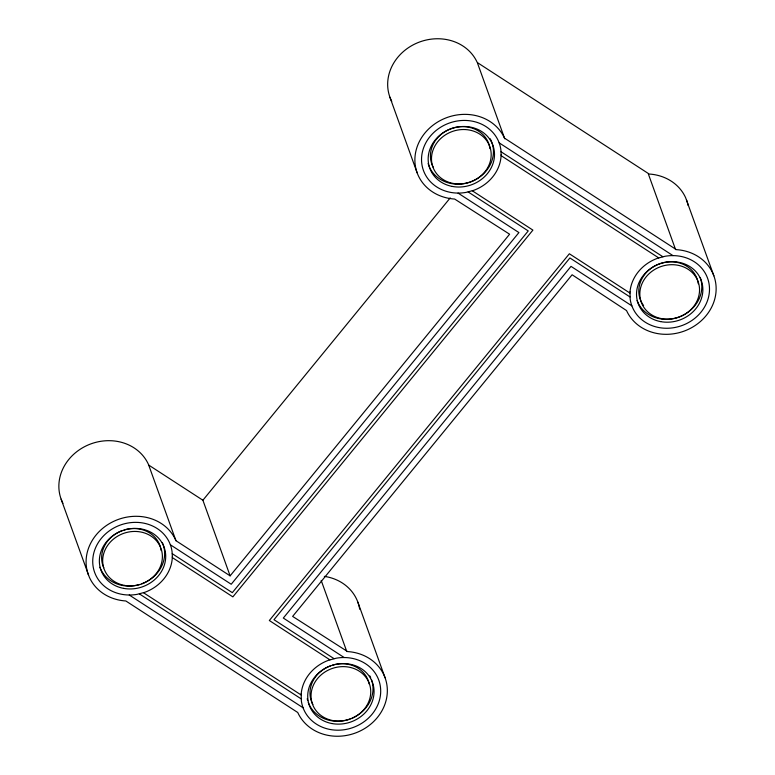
<?xml version="1.0" encoding="UTF-8"?>
<svg xmlns="http://www.w3.org/2000/svg" width="775" height="775" viewBox="0 0 775 775"><rect width="100%" height="100%" fill="white"/><g stroke="black" fill="none" stroke-linecap="round" stroke-linejoin="round"><path stroke-width="1.16" d="M230.117 575.854L175.954 540.708L148.461 464.428A47.023 41.753 -19.8 0 0 111.997 440.772L108.975 440.675A47.023 41.753 -19.8 0 0 61.128 499.168L89.387 577.317A47.023 41.753 -19.8 0 0 125.85 600.974L297.745 712.496A47.023 41.753 -19.8 0 0 377.357 717.524A47.023 41.753 -19.8 0 0 347.578 651.572L292.63 616.406L572.105 274.767L626.539 310.572A47.023 41.753 -19.8 0 0 663.003 334.228L666.025 334.325A47.023 41.753 -19.8 0 0 713.872 275.832L712.845 273.304A47.023 41.753 -19.8 0 0 676.372 249.647L504.486 138.124A47.023 41.753 -19.8 0 0 424.865 133.097A47.023 41.753 -19.8 0 0 454.644 199.049L509.601 234.215L230.117 575.854L202.895 500.233L450.217 197.906M391.753 101.409A47.023 41.753 -19.8 0 1 415.981 43.477A47.023 41.753 -19.8 0 1 477.255 62.504L649.15 174.026A47.023 41.753 -19.8 0 1 685.613 197.683L713.872 275.832M499.158 142.842L672.971 255.614M501.057 151.764L662.848 256.738M501.086 155.63L658.711 257.901M472.314 190.795L532.9 230.107L232.868 596.866L172.282 557.554M629.939 293.066L569.354 253.764L269.332 620.513L329.908 659.825M468.177 191.958L528.24 230.931L232.316 592.662L172.253 553.699M629.968 296.932L569.906 257.959L273.992 619.7L334.044 658.663M458.054 193.082L518.921 232.568L231.221 584.253L170.355 544.767M631.867 305.854L571.01 266.368L283.311 618.053L344.168 657.539M148.722 465.087L202.895 500.233M143.511 592.73L301.146 694.991M139.374 593.882L301.165 698.856M129.251 595.006L303.073 707.778M175.954 540.708L175.683 540.059A47.023 41.753 -19.8 0 0 139.219 516.392L136.197 516.295A47.023 41.753 -19.8 0 0 88.35 574.788M61.128 499.168L62.155 501.696A47.023 41.753 -19.8 0 0 62.949 503.333M648.365 173.997L675.597 249.627M477.526 63.163L504.748 138.783M389.922 97.233L417.153 172.864M357.847 602.136L385.078 677.767M321.199 580.446L346.793 651.552M686.65 200.212A47.023 41.753 -19.8 0 1 688.142 205.472M324.328 576.368A47.023 41.753 -19.8 0 1 359.668 609.198M433.332 167.4A30.225 26.834 -19.8 0 1 452.009 128.321A30.225 26.834 -19.8 0 1 489.936 148.616M490.236 138.793A33.587 29.818 -19.8 0 1 471.549 181.466A33.587 29.818 -19.8 0 1 428.129 163.496M643.599 305.544A30.225 26.834 -19.8 0 1 658.508 264.178A30.225 26.834 -19.8 0 1 698.294 283.795M700.203 277.528A33.587 29.818 -19.8 0 1 678.881 317.033A33.587 29.818 -19.8 0 1 637.089 300.526M160.851 548.807A30.225 26.834 -19.8 0 1 161.142 550.541M103.753 567.755A30.225 26.834 -19.8 0 1 122.276 530.575M124.145 529.945A30.225 26.834 -19.8 0 1 160.435 547.102M162.304 542.471A33.587 29.818 -19.8 0 1 141.728 583.778M139.636 584.476A33.587 29.818 -19.8 0 1 99.927 567.271M332.504 665.124A30.225 26.834 -19.8 0 1 369.2 683.986M312.887 704.504A30.225 26.834 -19.8 0 1 330.634 665.744M371.399 679.452A33.587 29.818 -19.8 0 1 352.121 718.144M350.087 718.958A33.587 29.818 -19.8 0 1 308.285 702.45M307.685 700.6A33.587 29.818 -19.8 0 1 307.22 698.701M369.791 675.897A33.587 29.818 -19.8 0 1 370.663 677.65M172.341 556.421L172.224 558.794A40.3 35.786 -19.8 0 1 144.818 592.294L137.194 594.338A40.3 35.786 -19.8 0 1 129.396 595.016L126.809 594.929A40.3 35.786 -19.8 0 1 95.548 574.653L94.666 572.483A40.3 35.786 -19.8 0 1 135.673 522.36L138.26 522.437A40.3 35.786 -19.8 0 1 169.522 542.713L170.403 544.883A40.3 35.786 -19.8 0 1 172.069 551.703L172.341 556.421M301.204 693.751L301.359 700.842A40.3 35.786 -19.8 0 0 303.025 707.662L303.907 709.832A40.3 35.786 -19.8 0 0 372.145 714.143A40.3 35.786 -19.8 0 0 346.619 657.617L344.032 657.529A40.3 35.786 -19.8 0 0 336.234 658.208L328.61 660.252A40.3 35.786 -19.8 0 0 301.204 693.751M501.144 154.496L501.018 156.87A40.3 35.786 -19.8 0 1 473.622 190.369L465.998 192.413A40.3 35.786 -19.8 0 1 458.19 193.091L455.603 193.004A40.3 35.786 -19.8 0 1 430.077 136.487A40.3 35.786 -19.8 0 1 498.315 140.788L499.197 142.958A40.3 35.786 -19.8 0 1 500.873 149.778L501.144 154.496M630.007 291.826L630.153 298.918A40.3 35.786 -19.8 0 0 631.819 305.738L632.71 307.907A40.3 35.786 -19.8 0 0 663.962 328.183L666.548 328.271A40.3 35.786 -19.8 0 0 707.556 278.138L706.674 275.968A40.3 35.786 -19.8 0 0 675.422 255.692L672.836 255.605A40.3 35.786 -19.8 0 0 665.028 256.283L657.403 258.327A40.3 35.786 -19.8 0 0 630.007 291.826M452.319 186.436A33.587 29.818 -19.8 0 0 493.491 147.114A33.587 29.818 -19.8 0 0 438.195 136.729A33.587 29.818 -19.8 0 0 452.319 186.436M453.22 183.462A30.225 26.834 -19.8 0 0 490.275 148.083A30.225 26.834 -19.8 0 0 440.51 138.735A30.225 26.834 -19.8 0 0 453.22 183.462M660.668 321.615A33.587 29.818 -19.8 0 0 701.85 282.294A33.587 29.818 -19.8 0 0 646.553 271.909A33.587 29.818 -19.8 0 0 660.668 321.615M661.579 318.641A30.225 26.834 -19.8 0 0 698.633 283.262A30.225 26.834 -19.8 0 0 648.869 273.904A30.225 26.834 -19.8 0 0 661.579 318.641M123.516 588.361A33.587 29.818 -19.8 0 0 164.697 549.039A33.587 29.818 -19.8 0 0 109.391 538.654A33.587 29.818 -19.8 0 0 123.516 588.361M124.417 585.396A30.225 26.834 -19.8 0 0 161.481 550.008A30.225 26.834 -19.8 0 0 111.707 540.659A30.225 26.834 -19.8 0 0 124.417 585.396M331.874 723.54A33.587 29.818 -19.8 0 0 373.046 684.218A33.587 29.818 -19.8 0 0 317.75 673.833A33.587 29.818 -19.8 0 0 331.874 723.54M332.775 720.566A30.225 26.834 -19.8 0 0 369.83 685.187A30.225 26.834 -19.8 0 0 320.065 675.839A30.225 26.834 -19.8 0 0 332.775 720.566"/></g></svg>
